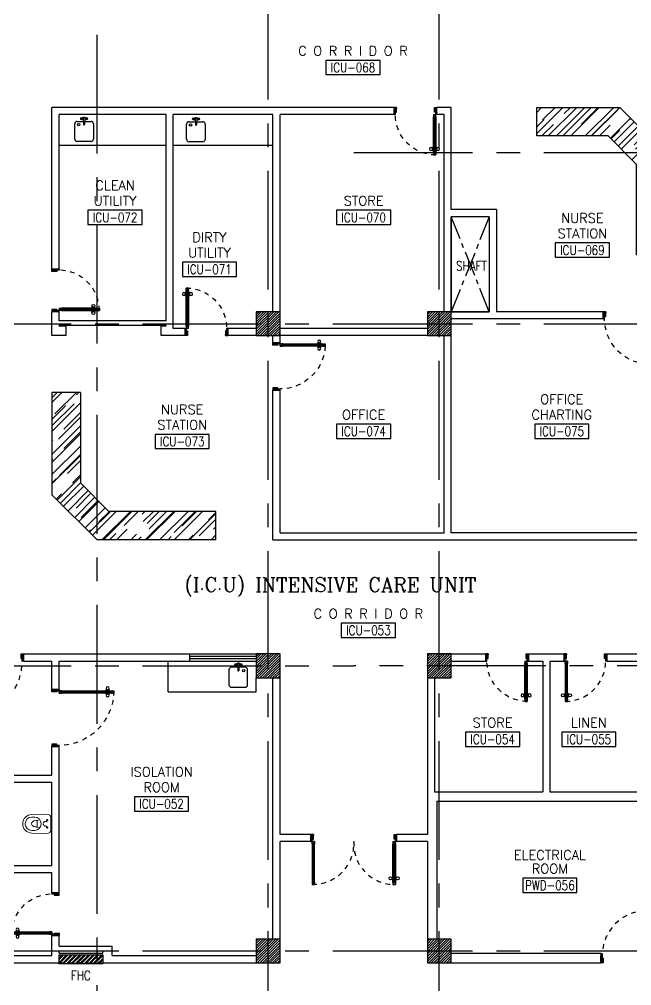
# Model space of a CAD drawing. Extents: x -0.7 to 93.2, y -1.5 to 78.
# Drawn here: x 17.41 to 30.29, y 35.89 to 56.22 of the extents above; entities that cross this region are included whole.
import ezdxf
from ezdxf.enums import TextEntityAlignment as Align

# ---------------------------------------------------------------- set-up
doc = ezdxf.new("R2010")
doc.units = 0
doc.header["$MEASUREMENT"] = 0
for name, pattern in [('CENTER2', [1.125, 0.75, -0.125, 0.125, -0.125]), ('CENTERX2', [4, 2.5, -0.5, 0.5, -0.5]), ('HIDDEN', [0.375, 0.25, -0.125]), ('HIDDEN2', [0.1875, 0.125, -0.0625])]:
    doc.linetypes.add(name, pattern=pattern)
doc.layers.get('0').update_dxf_attribs({"color": 11, "linetype": 'CONTINUOUS'})
for name, color, linetype in [('ALM', 11, 'CONTINUOUS'), ('AXES', 11, 'CENTERX2'), ('COL', 11, 'CONTINUOUS'), ('COUNTER', 11, 'CONTINUOUS'), ('DOOR', 11, 'CONTINUOUS'), ('FHC', 11, 'CONTINUOUS'), ('FIX', 11, 'CONTINUOUS'), ('HAT', 11, 'CONTINUOUS'), ('NON-MEDICAL', 11, 'CONTINUOUS'), ('RM-BOX', 11, 'CONTINUOUS'), ('RM-NAME', 11, 'CONTINUOUS'), ('RM-NO', 11, 'CONTINUOUS'), ('WALL', 11, 'CONTINUOUS'), ('WIN', 11, 'CONTINUOUS')]:
    doc.layers.add(name, color=color, linetype=linetype)
doc.styles.add('ROMANC', font='romanc', dxfattribs={"height": 0.1})
doc.styles.add('ROMANS', font='ROMANS.shx', dxfattribs={"width": 0.6})

# ---------------------------------------------------------------- blocks, each defined once
blk = doc.blocks.new('*X20')
at = {"color": 0}
for p, q in [((80579, 149522), (81047, 149990)), ((80579, 149575), (80994, 149990)), ((80579, 149628), (80941, 149990)), ((80579, 149681), (80888, 149990)), ((80579, 149734), (80835, 149990)), ((80579, 149787), (80782, 149990)), ((80579, 149840), (80729, 149990)), ((80579, 149893), (80676, 149990)), ((80579, 149946), (80623, 149990)), ((80600, 149490), (81079, 149969)), ((80653, 149490), (81079, 149916)), ((80706, 149490), (81079, 149863)), ((80759, 149490), (81079, 149810)), ((80812, 149490), (81079, 149757)), ((80865, 149490), (81079, 149704)), ((80918, 149490), (81079, 149651)), ((80971, 149490), (81079, 149598)), ((81024, 149490), (81079, 149545)), ((81077, 149490), (81079, 149492))]:
    blk.add_line(p, q, dxfattribs=at)
blk = doc.blocks.new('*X19')
at = {"color": 0}
for p, q in [((84179, 149516), (84653, 149990)), ((84179, 149569), (84600, 149990)), ((84179, 149622), (84547, 149990)), ((84179, 149675), (84494, 149990)), ((84179, 149728), (84441, 149990)), ((84179, 149781), (84388, 149990)), ((84179, 149834), (84335, 149990)), ((84179, 149887), (84282, 149990)), ((84179, 149940), (84229, 149990)), ((84206, 149490), (84679, 149963)), ((84259, 149490), (84679, 149910)), ((84312, 149490), (84679, 149857)), ((84365, 149490), (84679, 149804)), ((84418, 149490), (84679, 149751)), ((84471, 149490), (84679, 149698)), ((84524, 149490), (84679, 149645)), ((84577, 149490), (84679, 149592)), ((84630, 149490), (84679, 149539))]:
    blk.add_line(p, q, dxfattribs=at)
blk = doc.blocks.new('*X18')
at = {"color": 0}
for p, q in [((80579, 155515), (81054, 155990)), ((80579, 155568), (81001, 155990)), ((80579, 155621), (80948, 155990)), ((80579, 155674), (80895, 155990)), ((80579, 155727), (80842, 155990)), ((80579, 155780), (80789, 155990)), ((80579, 155833), (80736, 155990)), ((80579, 155886), (80683, 155990)), ((80579, 155939), (80630, 155990)), ((80607, 155490), (81079, 155962)), ((80660, 155490), (81079, 155909)), ((80713, 155490), (81079, 155856)), ((80766, 155490), (81079, 155803)), ((80819, 155490), (81079, 155750)), ((80872, 155490), (81079, 155697)), ((80925, 155490), (81079, 155644)), ((80978, 155490), (81079, 155591)), ((81031, 155490), (81079, 155538))]:
    blk.add_line(p, q, dxfattribs=at)
blk = doc.blocks.new('*X17')
at = {"color": 0}
for p, q in [((84179, 155509), (84660, 155990)), ((84179, 155562), (84607, 155990)), ((84179, 155615), (84554, 155990)), ((84179, 155668), (84501, 155990)), ((84179, 155721), (84448, 155990)), ((84179, 155774), (84395, 155990)), ((84179, 155827), (84342, 155990)), ((84179, 155880), (84289, 155990)), ((84179, 155933), (84236, 155990)), ((84179, 155986), (84183, 155990)), ((84213, 155490), (84679, 155956)), ((84266, 155490), (84679, 155903)), ((84319, 155490), (84679, 155850)), ((84372, 155490), (84679, 155796)), ((84426, 155490), (84679, 155743)), ((84479, 155490), (84679, 155690)), ((84532, 155490), (84679, 155637)), ((84585, 155490), (84679, 155584)), ((84638, 155490), (84679, 155531))]:
    blk.add_line(p, q, dxfattribs=at)
blk = doc.blocks.new('COL50')
at = {"layer": 'COL'}
blk.add_lwpolyline([(-250, 250), (-250, -250), (250, -250), (250, 250)], close=True, dxfattribs=at)
blk = doc.blocks.new('RM1')
at = {"layer": 'RM-BOX'}
blk.add_lwpolyline([(570, -200), (-570, -200), (-570, -500), (570, -500)], close=True, dxfattribs=at)
at = {"layer": 'RM-NAME', "style": 'ROMANS'}
for tag, p in [('ROOMNAME1', (0, 324)), ('ROOMNAME2', (0, 0))]:
    blk.add_attdef(tag, text='', height=200, dxfattribs=at).set_placement(p, align=Align.MIDDLE)
at = {"layer": 'RM-NO', "style": 'ROMANS', "width": 0.8}
blk.add_attdef('ROOMNO', text='', height=200, dxfattribs=at).set_placement((0, -350), align=Align.MIDDLE)
blk = doc.blocks.new('DOOR90')
at = {"layer": 'DOOR', "color": 0, "linetype": 'ByBlock'}
for p, q in [((-150, 0), (-150, -25)), ((-150, 0), (0, 0)), ((0, -50), (0, 0)), ((-1000, -25), (-1000, -75)), ((-1000, -75), (-1000, -25)), ((-950, -25), (-1000, -25)), ((-950, -75), (-1000, -75)), ((-970, -42), (-970, -58)), ((-950, -42), (-970, -42)), ((-950, -58), (-970, -58)), ((-950, -25), (-950, -42)), ((-950, -58), (-950, -75)), ((-918, -25), (-918, -18)), ((-828, -18), (-918, -18)), ((-918, -75), (-918, -82)), ((-828, -82), (-918, -82)), ((-905, -18), (-905, -9)), ((-905, -9), (-840, -9)), ((-905, -18), (-840, -18)), ((-905, -82), (-905, -91)), ((-905, -82), (-840, -82)), ((-905, -91), (-840, -91)), ((-840, -18), (-840, -9)), ((-840, -82), (-840, -91)), ((-828, -25), (-828, -18)), ((-828, -75), (-828, -82)), ((-200, -42), (-200, -25)), ((-200, -25), (-150, -25)), ((-180, -42), (-200, -42)), ((-200, -75), (-200, -58)), ((-200, -58), (-180, -58)), ((-150, -75), (-200, -75)), ((-180, -58), (-180, -42)), ((-150, -75), (-150, -25)), ((-150, -25), (-100, -25)), ((-100, -25), (-100, -50)), ((-100, -50), (0, -50)), ((-150, -900), (-150, -875)), ((-150, -875), (-100, -875)), ((0, -900), (-150, -900)), ((-150, -900), (0, -900)), ((-100, -850), (0, -850)), ((-100, -875), (-100, -850)), ((0, -850), (0, -900))]:
    blk.add_line(p, q, dxfattribs=at)
at = {"layer": 'DOOR', "color": 9, "linetype": 'ByBlock'}
for p, q in [((0, -50), (-114, 0)), ((0, -50), (-40, 0)), ((0, -50), (-100, -37)), ((0, -850), (-114, -900)), ((0, -850), (-100, -863)), ((0, -850), (-40, -900))]:
    blk.add_line(p, q, dxfattribs=at)
at = {"layer": 'DOOR', "linetype": 'ByBlock'}
for p, q in [((-200, -25), (-950, -25)), ((-200, -42), (-950, -42)), ((-200, -58), (-950, -58)), ((-950, -75), (-200, -75))]:
    blk.add_line(p, q, dxfattribs=at)
at = {"layer": 'DOOR', "color": 0, "linetype": 'ByBlock'}
for centre in [(-873, 24), (-873, -124)]:
    blk.add_circle(centre, 32.4, dxfattribs=at)
at = {"layer": 'DOOR', "color": 9, "linetype": 'ByBlock'}
for centre, radius, start, end in [((0, -50), 154, 161.1053, 166.2858), ((0, -50), 134, 158.1598, 169.28), ((0, -50), 94.4, 148.0182, 180), ((0, -50), 74.4, 137.7764, 180), ((0, -50), 114, 154.0838, 167.3774), ((0, -50), 54.4, 113.2074, 180), ((0, -50), 34.4, 90, 180), ((0, -50), 14.4, 90, 180), ((0, -850), 154, 193.7142, 198.8947), ((0, -850), 134, 190.72, 201.8402), ((0, -850), 94.4, 180, 211.9818), ((0, -850), 74.4, 180, 222.2236), ((0, -850), 54.4, 180, 246.7926), ((0, -850), 34.4, 180, 270), ((0, -850), 14.4, 180, 270)]:
    blk.add_arc(centre, radius, start, end, dxfattribs=at)
at = {"layer": 'DOOR', "linetype": 'HIDDEN', "ltscale": 0.5}
blk.add_arc((-150, -25), 850, 180, 270, dxfattribs=at)
blk = doc.blocks.new('A$C272A55A0')
at = {"layer": 'DOOR', "color": 0, "linetype": 'ByBlock'}
for p, q in [((0, 900), (0, 1050)), ((50, 1050), (0, 1050)), ((50, 950), (50, 1050)), ((1750, 950), (1750, 1050)), ((1750, 1050), (1800, 1050)), ((1800, 1050), (1800, 900)), ((0, 900), (25, 900)), ((25, 950), (50, 950)), ((25, 900), (25, 950)), ((75, 900), (25, 900)), ((25, 850), (25, 900)), ((42, 850), (25, 850)), ((58, 870), (42, 870)), ((42, 870), (42, 850)), ((58, 850), (58, 870)), ((75, 850), (58, 850)), ((75, 900), (75, 850)), ((1725, 900), (1775, 900)), ((1725, 900), (1725, 850)), ((1725, 850), (1742, 850)), ((1742, 870), (1758, 870)), ((1742, 850), (1742, 870)), ((1775, 950), (1750, 950)), ((1758, 870), (1758, 850)), ((1758, 850), (1775, 850)), ((1775, 900), (1775, 950)), ((1800, 900), (1775, 900)), ((1775, 850), (1775, 900)), ((25, 50), (42, 50)), ((25, 50), (25, 0)), ((25, 0), (75, 0)), ((75, 0), (25, 0)), ((42, 50), (42, 30)), ((42, 30), (58, 30)), ((58, 50), (75, 50)), ((58, 50), (58, 30)), ((75, 50), (75, 0)), ((1718, 160), (1709, 160)), ((1709, 95), (1709, 160)), ((1718, 95), (1709, 95)), ((1725, 173), (1718, 173)), ((1718, 173), (1718, 83)), ((1718, 95), (1718, 160)), ((1725, 83), (1718, 83)), ((1742, 50), (1725, 50)), ((1725, 50), (1725, 0)), ((1775, 0), (1725, 0)), ((1725, 0), (1775, 0)), ((1742, 50), (1742, 30)), ((1758, 30), (1742, 30)), ((1775, 50), (1758, 50)), ((1758, 50), (1758, 30)), ((1775, 173), (1782, 173)), ((1775, 83), (1782, 83)), ((1775, 50), (1775, 0)), ((1782, 173), (1782, 83)), ((1782, 160), (1791, 160)), ((1782, 95), (1782, 160)), ((1782, 95), (1791, 95)), ((1791, 95), (1791, 160))]:
    blk.add_line(p, q, dxfattribs=at)
at = {"layer": 'DOOR', "color": 9, "linetype": 'ByBlock'}
for p, q in [((50, 1050), (0, 1010)), ((50, 1050), (0, 937)), ((50, 1050), (37, 950)), ((1750, 1050), (1800, 1010)), ((1750, 1050), (1800, 937)), ((1750, 1050), (1763, 950))]:
    blk.add_line(p, q, dxfattribs=at)
at = {"layer": 'DOOR', "linetype": 'ByBlock'}
for p, q in [((25, 850), (25, 50)), ((42, 850), (42, 50)), ((58, 850), (58, 50)), ((75, 50), (75, 850)), ((1725, 50), (1725, 850)), ((1742, 850), (1742, 50)), ((1758, 850), (1758, 50)), ((1775, 850), (1775, 50))]:
    blk.add_line(p, q, dxfattribs=at)
at = {"layer": 'DOOR', "color": 0, "linetype": 'ByBlock'}
for centre in [(1676, 128), (1824, 128)]:
    blk.add_circle(centre, 32.4, dxfattribs=at)
at = {"layer": 'DOOR', "color": 9, "linetype": 'ByBlock'}
for centre, radius, start, end in [((50, 1050), 54.4, 203.2074, 270), ((50, 1050), 34.4, 180, 270), ((50, 1050), 14.4, 180, 270), ((1750, 1050), 14.4, 270, 0), ((1750, 1050), 34.4, 270, 0), ((1750, 1050), 54.4, 270, 336.7926), ((50, 1050), 74.4, 227.7764, 270), ((50, 1050), 94.4, 238.0182, 270), ((50, 1050), 114, 244.0838, 257.3774), ((50, 1050), 134, 248.1598, 259.28), ((50, 1050), 154, 251.1053, 256.2858), ((1750, 1050), 74.4, 270, 312.2236), ((1750, 1050), 94.4, 270, 301.9818), ((1750, 1050), 114, 282.6226, 295.9162), ((1750, 1050), 134, 280.72, 291.8402), ((1750, 1050), 154, 283.7142, 288.8947)]:
    blk.add_arc(centre, radius, start, end, dxfattribs=at)
at = {"layer": 'DOOR', "linetype": 'HIDDEN', "ltscale": 0.5}
for centre, start, end in [((50, 851), 268.3174, 3.2965), ((1750, 851), 176.7035, 271.6826)]:
    blk.add_arc(centre, 851, start, end, dxfattribs=at)
at = {"layer": 'WALL', "linetype": 'ByBlock'}
blk.add_line((1800, 900), (1800, 1050), dxfattribs=at)
blk = doc.blocks.new('*X78')
at = {"color": 0}
for p, q in [((80579, 155515), (81054, 155990)), ((80579, 155568), (81001, 155990)), ((80579, 155621), (80948, 155990)), ((80579, 155674), (80895, 155990)), ((80579, 155727), (80842, 155990)), ((80579, 155780), (80789, 155990)), ((80579, 155833), (80736, 155990)), ((80579, 155886), (80683, 155990)), ((80579, 155939), (80630, 155990)), ((80607, 155490), (81079, 155962)), ((80660, 155490), (81079, 155909)), ((80713, 155490), (81079, 155856)), ((80766, 155490), (81079, 155803)), ((80819, 155490), (81079, 155750)), ((80872, 155490), (81079, 155697)), ((80925, 155490), (81079, 155644)), ((80978, 155490), (81079, 155591)), ((81031, 155490), (81079, 155538))]:
    blk.add_line(p, q, dxfattribs=at)
blk = doc.blocks.new('A$C3A782592')
at = {"layer": 'COUNTER', "linetype": 'ByBlock'}
for p, q in [((0, 3100), (0, 951)), ((600, 3100), (0, 3100)), ((600, 3100), (600, 1200)), ((1200, 600), (600, 1200)), ((951, 0), (0, 951)), ((3450, 600), (1200, 600)), ((3450, 0), (3450, 600)), ((3450, 0), (951, 0))]:
    blk.add_line(p, q, dxfattribs=at)
blk = doc.blocks.new('DOOR100')
at = {"layer": 'DOOR', "color": 0, "linetype": 'ByBlock'}
for p, q in [((-25, 1300), (-75, 1300)), ((-75, 1300), (-25, 1300)), ((-75, 1250), (-75, 1300)), ((-58, 1250), (-75, 1250)), ((-42, 1270), (-58, 1270)), ((-58, 1250), (-58, 1270)), ((-42, 1250), (-42, 1270)), ((-25, 1250), (-42, 1250)), ((-25, 1250), (-25, 1300)), ((-82, 1205), (-91, 1205)), ((-91, 1205), (-91, 1140)), ((-82, 1140), (-91, 1140)), ((-75, 1218), (-82, 1218)), ((-82, 1128), (-82, 1218)), ((-82, 1205), (-82, 1140)), ((-75, 1128), (-82, 1128)), ((-25, 1218), (-18, 1218)), ((-25, 1128), (-18, 1128)), ((-18, 1128), (-18, 1218)), ((-18, 1205), (-9, 1205)), ((-18, 1205), (-18, 1140)), ((-18, 1140), (-9, 1140)), ((-9, 1205), (-9, 1140)), ((-1200, 0), (-1200, 150)), ((-1200, 150), (-1175, 150)), ((-1200, 150), (-1200, 0)), ((-1150, 0), (-1200, 0)), ((-1175, 150), (-1175, 100)), ((-1175, 100), (-1150, 100)), ((-1150, 100), (-1150, 0)), ((-75, 200), (-58, 200)), ((-75, 150), (-75, 200)), ((-75, 150), (-25, 150)), ((-58, 200), (-58, 180)), ((-58, 180), (-42, 180)), ((-50, 100), (-50, 0)), ((-25, 100), (-50, 100)), ((-50, 0), (0, 0)), ((-42, 200), (-25, 200)), ((-42, 180), (-42, 200)), ((-25, 200), (-25, 150)), ((0, 150), (-25, 150)), ((-25, 150), (-25, 100)), ((0, 150), (0, 0))]:
    blk.add_line(p, q, dxfattribs=at)
at = {"layer": 'DOOR', "linetype": 'ByBlock'}
for p, q in [((-75, 1250), (-75, 200)), ((-58, 200), (-58, 1250)), ((-42, 200), (-42, 1250)), ((-25, 200), (-25, 1250)), ((0, 0), (0, 150))]:
    blk.add_line(p, q, dxfattribs=at)
at = {"layer": 'DOOR', "color": 9, "linetype": 'ByBlock'}
for p, q in [((-1150, 0), (-1200, 114)), ((-1150, 0), (-1200, 40)), ((-1150, 0), (-1163, 100)), ((-50, 0), (0, 114)), ((-50, 0), (-37, 100)), ((-50, 0), (0, 40))]:
    blk.add_line(p, q, dxfattribs=at)
at = {"layer": 'DOOR', "color": 0, "linetype": 'ByBlock'}
for centre in [(-124, 1173), (24, 1173)]:
    blk.add_circle(centre, 32.4, dxfattribs=at)
at = {"layer": 'DOOR', "linetype": 'HIDDEN', "ltscale": 0.5}
blk.add_arc((-25, 150), 1150, 90, 180.0001, dxfattribs=at)
at = {"layer": 'DOOR', "color": 9, "linetype": 'ByBlock'}
for centre, radius, start, end in [((-1150, 0), 154, 103.7142, 108.8947), ((-1150, 0), 134, 100.72, 111.8402), ((-1150, 0), 94.4, 90, 121.9818), ((-1150, 0), 74.4, 90, 132.2236), ((-1150, 0), 54.4, 90, 156.7926), ((-1150, 0), 34.4, 90, 180), ((-1150, 0), 14.4, 90, 180), ((-50, 0), 94.4, 58.0182, 90), ((-50, 0), 74.4, 47.7764, 90), ((-50, 0), 54.4, 23.2074, 90), ((-50, 0), 34.4, 0, 90), ((-50, 0), 14.4, 0, 90), ((-50, 0), 134, 68.1598, 79.28), ((-50, 0), 114, 64.0838, 77.3774), ((-50, 0), 154, 71.1053, 76.2858)]:
    blk.add_arc(centre, radius, start, end, dxfattribs=at)
blk = doc.blocks.new('DOOR-10')
at = {"layer": 'DOOR', "color": 0, "linetype": 'ByBlock'}
for p, q in [((-76, 1018), (-83, 1018)), ((-83, 928), (-83, 1018)), ((-26, 1100), (-76, 1100)), ((-76, 1100), (-26, 1100)), ((-76, 1050), (-76, 1100)), ((-59, 1050), (-76, 1050)), ((-43, 1070), (-59, 1070)), ((-59, 1050), (-59, 1070)), ((-43, 1050), (-43, 1070)), ((-26, 1050), (-43, 1050)), ((-26, 1050), (-26, 1100)), ((-26, 1018), (-18, 1018)), ((-18, 928), (-18, 1018)), ((-83, 1005), (-92, 1005)), ((-92, 1005), (-92, 940)), ((-83, 940), (-92, 940)), ((-83, 1005), (-83, 940)), ((-76, 928), (-83, 928)), ((-26, 928), (-18, 928)), ((-18, 1005), (-9, 1005)), ((-18, 1005), (-18, 940)), ((-18, 940), (-9, 940)), ((-9, 1005), (-9, 940)), ((-1001, 0), (-1001, 150)), ((-1001, 150), (-976, 150)), ((-1001, 150), (-1001, 0)), ((-951, 0), (-1001, 0)), ((-976, 150), (-976, 100)), ((-976, 100), (-951, 100)), ((-951, 100), (-951, 0)), ((-76, 200), (-59, 200)), ((-76, 150), (-76, 200)), ((-76, 150), (-26, 150)), ((-59, 200), (-59, 180)), ((-59, 180), (-43, 180)), ((-51, 100), (-51, 0)), ((-26, 100), (-51, 100)), ((-51, 0), (-1, 0)), ((-43, 200), (-26, 200)), ((-43, 180), (-43, 200)), ((-26, 200), (-26, 150)), ((-1, 150), (-26, 150)), ((-26, 150), (-26, 100))]:
    blk.add_line(p, q, dxfattribs=at)
at = {"layer": 'DOOR', "linetype": 'ByBlock'}
for p, q in [((-76, 1050), (-76, 200)), ((-59, 200), (-59, 1050)), ((-43, 200), (-43, 1050)), ((-26, 200), (-26, 1050))]:
    blk.add_line(p, q, dxfattribs=at)
at = {"layer": 'DOOR', "color": 9, "linetype": 'ByBlock'}
for p, q in [((-951, 0), (-1001, 114)), ((-951, 0), (-1001, 40)), ((-951, 0), (-964, 100)), ((-51, 0), (-1, 114)), ((-51, 0), (-37, 100)), ((-51, 0), (-1, 40)), ((-1, 0), (-1, 150))]:
    blk.add_line(p, q, dxfattribs=at)
at = {"layer": 'DOOR', "color": 0, "linetype": 'ByBlock'}
for centre in [(-124, 973), (23, 973)]:
    blk.add_circle(centre, 32.4, dxfattribs=at)
at = {"layer": 'DOOR', "linetype": 'HIDDEN', "ltscale": 0.5}
blk.add_arc((-23, 149), 952, 93.1482, 179.9482, dxfattribs=at)
at = {"layer": 'DOOR', "color": 9, "linetype": 'ByBlock'}
for centre, radius, start, end in [((-951, 0), 154, 103.7142, 108.8947), ((-951, 0), 134, 100.72, 111.8402), ((-951, 0), 94.4, 90, 121.9818), ((-951, 0), 74.4, 90, 132.2236), ((-951, 0), 54.4, 90, 156.7926), ((-951, 0), 34.4, 90, 180), ((-951, 0), 14.4, 90, 180), ((-51, 0), 94.4, 58.0182, 90), ((-51, 0), 74.4, 47.7764, 90), ((-51, 0), 54.4, 23.2074, 90), ((-51, 0), 34.4, 0, 90), ((-51, 0), 14.4, 0, 90), ((-51, 0), 134, 68.1598, 79.28), ((-51, 0), 114, 64.0838, 77.3774), ((-51, 0), 154, 71.1053, 76.2858)]:
    blk.add_arc(centre, radius, start, end, dxfattribs=at)
blk = doc.blocks.new('WC1')
at = {"layer": 'FIX', "lineweight": 20}
for p, q in [((-210, 204), (-538, 194)), ((-727, 5), (-727, -5)), ((-674, 5), (-674, -5)), ((-534, 24), (-540, 0)), ((-540, 0), (-534, -24)), ((-475, 141), (-538, 141)), ((-395, 76), (-490, 60)), ((-339, 5), (-339, -5)), ((-538, -141), (-475, -141)), ((-538, -194), (-210, -204)), ((-490, -60), (-395, -76))]:
    blk.add_line(p, q, dxfattribs=at)
at = {"layer": 'FIX', "linetype": 'Continuous', "lineweight": 20}
blk.add_line((-420, -47), (-420, 45), dxfattribs=at)
at = {"layer": 'FIX', "lineweight": 20}
blk.add_lwpolyline([(-213, -204), (-210, -204, 0.414214), (-137, -131), (-137, 0), (-137, 131, 0.414214), (-210, 204)], format="xyb", dxfattribs=at)
at = {"layer": 'FIX', "linetype": 'HIDDEN2', "lineweight": 20, "ltscale": 0.3}
blk.add_circle((-245, 0), 49.8, dxfattribs=at)
at = {"layer": 'FIX', "linetype": 'HIDDEN', "lineweight": 20, "ltscale": 0.05}
for centre in [(-213, 78), (-213, -77)]:
    blk.add_circle(centre, 11.6, dxfattribs=at)
at = {"layer": 'FIX', "lineweight": 20}
for centre, radius, start, end in [((-538, 5), 189, 90, 180), ((-538, 5), 136, 90, 180), ((-473, -7), 68.2, 128.9242, 152.8468), ((-464, -18), 82, 108.496, 128.9242), ((-475, 5), 136, 360, 90), ((-538, -5), 189, 180, 270), ((-538, -5), 136, 180, 270), ((-473, 7), 68.2, 207.1532, 231.0758), ((-464, 18), 82, 231.0758, 251.504), ((-475, -5), 136, 270, 0)]:
    blk.add_arc(centre, radius, start, end, dxfattribs=at)
at = {"layer": 'FIX', "linetype": 'Continuous', "lineweight": 20}
for centre, start, end in [((-443, 46), 357.6662, 91.6121), ((-442, -46), 268.3879, 2.3338)]:
    blk.add_arc(centre, 22.3, start, end, dxfattribs=at)

msp = doc.modelspace()

# ---------------------------------------------------------------- hatches: boundary and pattern name
at = {"layer": 'COUNTER', "linetype": 'ByBlock'}
h = msp.add_hatch(dxfattribs=at)
h.set_pattern_fill('AR-RROOF', color=11, scale=0.32, angle=45, style=0)
h.set_pattern_definition([(45, (-276012.13315, -57293.36293), (0.27152900398, 0.72407734394), [4.8, -0.64, 1.6, -0.32]), (45, (-276011.94534, -57292.94885), (-0.52721881605, 0.0746704761), [0.96, -0.1056, 1.92, -0.24]), (45, (-276012.21234, -57293.05746), (1.02502199, 1.32822937778), [2.56, -0.448, 1.28, -0.32])])
h.paths.add_polyline_path([(30.0424, 54.37), (28.2924, 54.37), (28.2924, 53.77), (29.7924, 53.77), (30.3924, 53.17), (30.3924, 51.27), (30.9924, 51.27), (30.9924, 53.42)])
h = msp.add_hatch(dxfattribs=at)
h.set_pattern_fill('AR-RROOF', color=11, scale=0.32, angle=45, style=0)
h.set_pattern_definition([(45, (-58.18687, -113.09973), (0.271529, 0.72407734), [4.8, -0.64, 1.6, -0.32]), (45, (-57.99906, -112.68565), (-0.5272188, 0.0746705), [0.96, -0.1056, 1.92, -0.24]), (45, (-58.26607, -112.79426), (1.025022, 1.32822938), [2.56, -0.448, 1.28, -0.32])])
h.paths.add_polyline_path([(18.6924, 48.37), (18.0924, 48.37), (18.0924, 46.2215), (18.1688, 46.145), (19.0174, 46.145), (18.6924, 46.47)])
h.paths.add_polyline_path([(19.0424, 45.2715), (19.0424, 46.12), (19.0174, 46.145), (18.1688, 46.145)])
h.paths.add_polyline_path([(21.5424, 45.27), (21.5424, 45.87), (19.2924, 45.87), (19.0424, 46.12), (19.0424, 45.2715), (19.0438, 45.27)])
at = {"layer": 'FHC', "linetype": 'ByBlock', "ltscale": 0.3}
h = msp.add_hatch(dxfattribs=at)
h.set_pattern_fill('ANSI32', color=11, scale=0.175, style=0)
h.set_pattern_definition([(45, (-213.95383, 5.293995), (-0.046403883, 0.046403883), []), (45, (-213.922894, 5.293995), (-0.046403883, 0.046403883), [])])
h.paths.add_polyline_path([(19.1624, 36.345), (19.1624, 36.535), (18.2424, 36.535), (18.2424, 36.345)])
h.paths.add_polyline_path([(18.0297, 35.9239), (18.0297, 36.3447), (18.2922, 36.3447), (18.2922, 35.9239)], flags=9)

# ---------------------------------------------------------------- linework, layer by layer
at = {"layer": 'ALM', "linetype": 'ByBlock'}
msp.add_line((22.3924, 36.37), (22.6424, 36.37), dxfattribs=at)
msp.add_line((22.3924, 36.37), (22.6424, 36.37), dxfattribs=at)
at = {"layer": 'AXES'}
for p, q in [((22.6424, -1.4643), (22.6424, 77.3484)), ((22.6424, -1.4643), (22.6424, 77.3484)), ((26.2424, -1.4643), (26.2424, 77.3484)), ((26.2424, -1.4643), (26.2424, 77.3484)), ((19.0424, 5.4), (19.0424, 64.22)), ((24.4424, 53.42), (40.659, 53.42)), ((0, 49.82), (24.4424, 49.82)), ((24.4424, 49.82), (40.6624, 49.82)), ((0, 42.62), (24.4424, 42.62)), ((92.4824, 42.62), (24.4424, 42.62)), ((0, 36.62), (24.4424, 36.62)), ((24.4424, 36.62), (40.6424, 36.62))]:
    msp.add_line(p, q, dxfattribs=at)
at = {"layer": 'COUNTER', "linetype": 'ByBlock'}
msp.add_lwpolyline([(30.3924, 51.27), (30.3924, 53.17), (29.7924, 53.77), (28.2924, 53.77), (28.2924, 54.37), (30.0424, 54.37), (30.9924, 53.42), (30.9924, 51.27)], close=True, dxfattribs=at)
at = {"layer": 'FHC', "linetype": 'ByBlock', "ltscale": 0.3}
msp.add_lwpolyline([(18.2424, 36.535), (19.1624, 36.535), (19.1624, 36.345), (18.2424, 36.345)], close=True, dxfattribs=at)
at = {"layer": 'NON-MEDICAL'}
for p, q in [((18.7522, 54.1655), (18.7843, 54.1655)), ((18.7522, 54.1655), (18.7583, 54.0102)), ((18.7843, 54.1655), (18.7782, 54.0102)), ((21.1065, 54.1591), (21.1126, 54.0038)), ((21.1065, 54.1591), (21.1386, 54.1591)), ((21.1386, 54.1591), (21.1325, 54.0038)), ((18.5719, 53.7063), (18.5719, 54.0274)), ((18.6218, 54.0773), (18.7583, 54.0773)), ((18.7782, 54.0773), (18.9147, 54.0773)), ((18.9646, 54.0274), (18.9646, 53.7063)), ((20.9262, 53.6999), (20.9262, 54.021)), ((20.9761, 54.0709), (21.1126, 54.0709)), ((21.1325, 54.0709), (21.269, 54.0709)), ((21.3189, 54.021), (21.3189, 53.6999)), ((20.4924, 53.57), (18.2424, 53.57)), ((18.9147, 53.6565), (18.6218, 53.6565)), ((22.7424, 53.57), (20.6424, 53.57)), ((21.269, 53.65), (20.9761, 53.65)), ((20.5359, 42.07), (20.5359, 42.72)), ((21.817, 42.5377), (21.817, 42.2166)), ((22.0033, 42.5876), (21.8669, 42.5876)), ((22.0293, 42.6758), (21.9973, 42.6758)), ((21.9973, 42.6758), (22.0033, 42.5205)), ((22.0293, 42.6758), (22.0233, 42.5205)), ((22.1598, 42.5876), (22.0233, 42.5876)), ((22.2097, 42.2166), (22.2097, 42.5377)), ((22.3899, 42.07), (22.3899, 42.37)), ((21.8669, 42.1668), (22.1598, 42.1668)), ((20.5359, 42.07), (22.3899, 42.07))]:
    msp.add_line(p, q, dxfattribs=at)
for centre, radius in [((18.7185, 54.1344), 0.0217), ((18.7185, 54.1344), 0.014), ((18.818, 54.1344), 0.0217), ((18.818, 54.1344), 0.014), ((21.0728, 54.128), 0.0217), ((21.0728, 54.128), 0.014), ((21.1723, 54.128), 0.0217), ((21.1723, 54.128), 0.014), ((18.6538, 54.0079), 0.0255), ((21.0081, 54.0014), 0.0255), ((21.9636, 42.6447), 0.0217), ((21.9636, 42.6447), 0.014), ((22.0631, 42.6447), 0.0217), ((22.0631, 42.6447), 0.014), ((22.1278, 42.5182), 0.0255)]:
    msp.add_circle(centre, radius, dxfattribs=at)
for centre, radius, start, end in [((18.6218, 54.0274), 0.0499, 90, 180), ((18.7682, 54.0102), 0.00997, 180, 0), ((18.9147, 54.0274), 0.0499, 0, 90), ((20.9761, 54.021), 0.0499, 90, 180), ((21.1225, 54.0038), 0.00997, 180, 0), ((21.269, 54.021), 0.0499, 0, 90), ((18.6218, 53.7063), 0.0499, 180, 270), ((18.9147, 53.7063), 0.0499, 270, 0), ((20.9761, 53.6999), 0.0499, 180, 270), ((21.269, 53.6999), 0.0499, 270, 0), ((21.8669, 42.5377), 0.0499, 90, 180), ((22.0133, 42.5205), 0.00997, 180, 0), ((22.1598, 42.5377), 0.0499, 0, 90), ((21.8669, 42.2166), 0.0499, 180, 270), ((22.1598, 42.2166), 0.0499, 270, 0)]:
    msp.add_arc(centre, radius, start, end, dxfattribs=at)
at = {"layer": 'WALL'}
for p, q in [((18.0924, 50.97), (18.0924, 54.37)), ((26.4924, 52.22), (26.4924, 54.37)), ((18.2424, 50.97), (18.2424, 54.22)), ((20.4924, 49.88), (20.4924, 54.22)), ((20.6424, 49.72), (20.6424, 54.22)), ((22.7424, 50.07), (22.7424, 54.22)), ((22.7424, 50.07), (22.7424, 54.22)), ((22.8924, 49.42), (22.8924, 54.22)), ((22.8924, 49.42), (22.8924, 54.22)), ((26.3424, 50.07), (26.3424, 54.22)), ((26.3424, 50.07), (26.3424, 52.8856)), ((27.4424, 52.22), (26.4924, 52.22)), ((26.4924, 45.42), (26.4924, 52.07)), ((27.2924, 52.07), (26.4924, 52.07)), ((26.4924, 52.07), (26.4924, 50.07)), ((27.2924, 52.07), (27.2924, 50.07)), ((27.4424, 52.22), (27.4424, 50.07)), ((18.0924, 49.57), (18.0924, 50.07)), ((18.2424, 49.88), (18.2424, 50.07)), ((26.4924, 50.07), (27.2924, 50.07)), ((18.3924, 49.57), (18.3924, 49.77)), ((20.3924, 49.57), (20.3924, 49.77)), ((20.8924, 49.57), (20.8924, 49.72)), ((21.7924, 49.57), (21.7924, 49.72)), ((22.7424, 49.42), (22.7424, 49.57)), ((22.7424, 49.42), (22.7424, 49.57)), ((26.3424, 45.42), (26.3424, 49.57)), ((22.7424, 45.27), (22.7424, 48.42)), ((22.8924, 45.42), (22.8924, 48.42)), ((22.8924, 45.42), (26.3424, 45.42)), ((30.8424, 45.42), (26.4924, 45.42)), ((22.7424, 45.27), (30.9924, 45.27)), ((18.0924, 42.12), (18.0924, 42.72)), ((18.2424, 42.12), (18.2424, 42.72)), ((18.0924, 40.32), (18.0924, 40.92)), ((18.2424, 37.845), (18.2424, 40.92)), ((18.0924, 38.42), (18.0924, 40.17)), ((18.0924, 37.845), (18.0924, 38.27)), ((18.0924, 36.52), (18.0924, 36.945)), ((18.2424, 36.72), (18.2424, 36.945)), ((18.2424, 36.57), (18.2424, 36.62)), ((19.1624, 36.57), (19.1624, 36.62)), ((19.3624, 36.52), (19.3624, 36.72)), ((29.6424, 36.57), (29.6424, 36.37))]:
    msp.add_line(p, q, dxfattribs=at)
at = {"layer": 'WALL', "linetype": 'ByBlock'}
for p, q in [((25.2924, 54.37), (18.0924, 54.37)), ((25.2924, 54.22), (25.2924, 54.37)), ((25.2924, 54.22), (25.2924, 54.37)), ((26.4924, 54.37), (26.1924, 54.37)), ((26.1924, 54.22), (26.1924, 54.37)), ((26.4924, 54.37), (26.1924, 54.37)), ((26.1924, 54.22), (26.1924, 54.37)), ((20.4924, 54.22), (18.2424, 54.22)), ((22.7424, 54.22), (20.6424, 54.22)), ((25.2924, 54.22), (22.8924, 54.22)), ((25.2924, 54.22), (24.4424, 54.22)), ((26.3424, 54.22), (26.1924, 54.22)), ((26.3424, 54.22), (26.1924, 54.22)), ((18.2424, 50.97), (18.0924, 50.97)), ((18.2424, 50.07), (18.0924, 50.07)), ((27.2924, 50.07), (26.4924, 50.07)), ((29.6924, 50.07), (27.4424, 50.07)), ((29.6924, 49.92), (29.6924, 50.07)), ((20.4924, 49.88), (18.2424, 49.88)), ((29.6924, 49.92), (26.4924, 49.92)), ((20.4924, 49.78), (18.2424, 49.78)), ((18.2424, 49.77), (18.2424, 49.78)), ((18.3924, 49.77), (18.2424, 49.77)), ((20.4924, 49.77), (20.3924, 49.77)), ((20.4924, 49.77), (20.4924, 49.78)), ((20.8924, 49.72), (20.6424, 49.72)), ((22.3924, 49.72), (21.7924, 49.72)), ((22.3924, 49.72), (21.8424, 49.72)), ((25.9924, 49.72), (22.8924, 49.72)), ((18.3924, 49.57), (18.0924, 49.57)), ((20.8924, 49.57), (20.3924, 49.57)), ((22.3924, 49.57), (21.7924, 49.57)), ((22.3924, 49.57), (21.8424, 49.57)), ((22.8924, 49.42), (22.7424, 49.42)), ((22.8924, 49.42), (22.7424, 49.42)), ((25.9924, 49.57), (22.8924, 49.57)), ((22.8924, 48.42), (22.7424, 48.42)), ((22.8924, 48.42), (22.7424, 48.42)), ((17.4924, 42.72), (17.4924, 42.87)), ((17.4924, 42.87), (20.9924, 42.87)), ((17.4924, 42.72), (18.0924, 42.72)), ((18.2424, 42.72), (20.9924, 42.72)), ((20.9924, 42.72), (20.9924, 42.87)), ((26.2424, 42.87), (27.2174, 42.87)), ((26.4924, 42.72), (27.2174, 42.72)), ((27.2174, 42.87), (27.2174, 42.72)), ((28.1174, 42.87), (28.1174, 42.72)), ((28.1174, 42.87), (28.8674, 42.87)), ((28.1174, 42.72), (28.4174, 42.72)), ((28.4174, 42.72), (28.4174, 39.97)), ((28.5674, 42.72), (28.5674, 39.97)), ((28.5674, 42.72), (28.8674, 42.72)), ((28.8674, 42.87), (28.8674, 42.72)), ((29.7674, 42.87), (29.7674, 42.72)), ((29.7674, 42.87), (30.9924, 42.87)), ((29.7674, 42.72), (30.8424, 42.72)), ((22.7424, 36.87), (22.7424, 42.37)), ((22.8924, 39.07), (22.8924, 42.37)), ((25.9924, 42.3889), (25.9924, 39.07)), ((26.1424, 42.37), (26.1424, 39.97)), ((18.0924, 42.12), (18.2424, 42.12)), ((18.0924, 40.92), (18.2424, 40.92)), ((15.6924, 40.32), (18.0924, 40.32)), ((15.6924, 40.17), (18.0924, 40.17)), ((26.1424, 39.97), (28.4174, 39.97)), ((28.5674, 39.97), (30.8424, 39.97)), ((26.1924, 39.77), (30.7924, 39.77)), ((26.1924, 39.77), (26.1924, 36.87)), ((23.5424, 39.07), (22.8924, 39.07)), ((23.5424, 39.07), (23.5424, 38.92)), ((23.5424, 39.07), (23.5424, 38.92)), ((25.9924, 39.07), (25.3424, 39.07)), ((25.3424, 39.07), (25.3424, 38.92)), ((25.3424, 39.07), (25.3424, 38.92)), ((22.8924, 36.87), (22.8924, 38.92)), ((23.5424, 38.92), (22.8924, 38.92)), ((25.9924, 38.92), (25.3424, 38.92)), ((25.9924, 38.92), (25.9924, 36.87)), ((15.6924, 38.42), (18.0924, 38.42)), ((15.6924, 38.27), (18.0924, 38.27)), ((18.0924, 37.845), (18.2424, 37.845)), ((18.0924, 36.945), (18.2424, 36.945)), ((18.2424, 36.72), (19.3624, 36.72)), ((18.2424, 36.62), (19.1624, 36.62)), ((15.6924, 36.52), (18.0924, 36.52)), ((18.2424, 36.57), (19.1624, 36.57)), ((18.2424, 36.37), (18.2424, 36.535)), ((19.1624, 36.535), (19.1624, 36.37)), ((19.3624, 36.52), (22.3924, 36.52)), ((26.4924, 36.57), (29.6424, 36.57)), ((15.6924, 36.37), (18.2424, 36.37)), ((19.1624, 36.37), (22.3924, 36.37)), ((26.4924, 36.37), (29.6424, 36.37))]:
    msp.add_line(p, q, dxfattribs=at)
at = {"layer": 'WALL', "color": 97, "linetype": 'CENTER2', "ltscale": 0.7}
for p, q in [((27.2924, 50.07), (26.4924, 52.07)), ((27.2924, 52.07), (26.4924, 50.07))]:
    msp.add_line(p, q, dxfattribs=at)
at = {"layer": 'WALL', "color": 6, "linetype": 'ByBlock'}
msp.add_line((18.2424, 36.535), (19.1624, 36.535), dxfattribs=at)
at = {"layer": 'WALL', "color": 250, "linetype": 'HIDDEN', "ltscale": 0.25}
msp.add_line((18.2424, 36.37), (19.1624, 36.37), dxfattribs=at)
at = {"layer": 'WALL', "linetype": 'ByBlock', "ltscale": 0.3}
for points in [[(22.3924, 49.57), (22.8924, 49.57), (22.8924, 50.07), (22.3924, 50.07)], [(25.9924, 49.57), (26.4924, 49.57), (26.4924, 50.07), (25.9924, 50.07)], [(22.8924, 42.87), (22.3924, 42.87), (22.3924, 42.37), (22.8924, 42.37)], [(26.4924, 42.87), (25.9924, 42.87), (25.9924, 42.37), (26.4924, 42.37)], [(22.3924, 36.37), (22.8924, 36.37), (22.8924, 36.87), (22.3924, 36.87)], [(25.9924, 36.37), (26.4924, 36.37), (26.4924, 36.87), (25.9924, 36.87)]]:
    msp.add_lwpolyline(points, close=True, dxfattribs=at)
at = {"layer": 'WIN', "linetype": 'ByBlock'}
for p, q in [((20.9924, 42.87), (22.3924, 42.87)), ((20.9924, 42.82), (22.3924, 42.82)), ((20.9924, 42.77), (22.3924, 42.77)), ((20.9924, 42.72), (22.3924, 42.72))]:
    msp.add_line(p, q, dxfattribs=at)

# ---------------------------------------------------------------- block references
at = {"layer": 'COL', "xscale": 0.001, "yscale": 0.001, "zscale": 0.001}
for p in [(22.6424, 49.82), (22.6424, 49.82), (26.2424, 49.82), (22.6424, 42.62), (26.2424, 42.62), (22.6424, 36.62), (26.2424, 36.62)]:
    msp.add_blockref('COL50', p, dxfattribs=at)
at = {"layer": 'COUNTER', "linetype": 'ByBlock', "xscale": 0.001, "yscale": 0.001, "zscale": 0.001}
msp.add_blockref('A$C3A782592', (18.0924, 45.27), dxfattribs=at)
at = {"layer": 'DOOR', "color": 0, "linetype": 'ByBlock', "yscale": 0.001, "zscale": 0.001}
for name, p, xscale, rotation in [('DOOR90', (26.1924, 54.37), -0.001, 270), ('DOOR90', (18.0924, 50.07), 0.001, 180), ('DOOR90', (20.8924, 49.57), -0.001, 90), ('DOOR100', (16.2924, 42.87), 0.001, 180), ('DOOR90', (28.1174, 42.87), -0.001, 270), ('DOOR90', (28.8674, 42.87), 0.001, 90), ('DOOR100', (18.0924, 42.12), -0.001, 270), ('DOOR90', (18.2424, 36.945), -0.001, 180)]:
    msp.add_blockref(name, p, dxfattribs=dict(at, xscale=xscale, rotation=rotation))
at = {"layer": 'DOOR', "color": 0, "linetype": 'ByBlock', "ltscale": 0.3, "xscale": -0.001, "yscale": 0.001, "zscale": 0.001}
for p, rotation in [((30.6931, 50.07), 180), ((22.7424, 49.4207), 270)]:
    msp.add_blockref('DOOR-10', p, dxfattribs=dict(at, rotation=rotation))
at = {"layer": 'DOOR', "color": 0, "linetype": 'ByBlock', "xscale": 0.001, "yscale": 0.001, "zscale": 0.001}
for name, p in [('A$C272A55A0', (23.5424, 38.0196)), ('DOOR-10', (30.6431, 36.37))]:
    msp.add_blockref(name, p, dxfattribs=at)
at = {"layer": 'FIX', "xscale": -0.001, "yscale": 0.001, "zscale": 0.001, "rotation": 180}
msp.add_blockref('WC1', (18.2046, 39.295), dxfattribs=at)
at = {"layer": 'HAT', "xscale": 0.001, "yscale": 0.001, "zscale": 0.001}
for name, p in [('*X18', (-58.1869, -105.9197)), ('*X78', (-58.1869, -105.9197)), ('*X17', (-58.1869, -105.9197)), ('*X18', (-58.1869, -113.1197)), ('*X17', (-58.1869, -113.1197)), ('*X20', (-58.1869, -113.1197)), ('*X19', (-58.1869, -113.1197))]:
    msp.add_blockref(name, p, dxfattribs=at)
at = {"layer": 'RM-NAME', "xscale": 0.001, "yscale": 0.001, "zscale": 0.001}
for p, values in [((24.4254, 55.561), {'ROOMNO': 'ICU-068', 'ROOMNAME2': 'C O R R I D O R'}), ((19.4208, 52.406), {'ROOMNO': 'ICU-072', 'ROOMNAME2': 'UTILITY', 'ROOMNAME1': 'CLEAN'}), ((24.6494, 52.406), {'ROOMNO': 'ICU-070', 'ROOMNAME2': 'STORE'}), ((29.2525, 51.7185), {'ROOMNO': 'ICU-069', 'ROOMNAME2': 'STATION', 'ROOMNAME1': 'NURSE'}), ((21.4065, 51.3137), {'ROOMNO': 'ICU-071', 'ROOMNAME2': 'UTILITY', 'ROOMNAME1': 'DIRTY'}), ((28.8183, 47.9054), {'ROOMNO': 'ICU-075', 'ROOMNAME2': 'CHARTING', 'ROOMNAME1': 'OFFICE'}), ((20.8331, 47.6908), {'ROOMNO': 'ICU-073', 'ROOMNAME2': 'STATION', 'ROOMNAME1': 'NURSE'}), ((24.6494, 47.9054), {'ROOMNO': 'ICU-074', 'ROOMNAME2': 'OFFICE'}), ((24.7502, 43.7166), {'ROOMNO': 'ICU-053', 'ROOMNAME2': 'C O R R I D O R'}), ((27.363, 41.4232), {'ROOMNO': 'ICU-054', 'ROOMNAME2': 'STORE'}), ((29.3881, 41.4232), {'ROOMNO': 'ICU-055', 'ROOMNAME2': 'LINEN'}), ((20.3984, 40.0635), {'ROOMNO': 'ICU-052', 'ROOMNAME2': 'ROOM', 'ROOMNAME1': 'ISOLATION'})]:
    msp.add_blockref('RM1', p, dxfattribs=at).add_auto_attribs(values)
at = {"layer": 'RM-NAME'}
ref = msp.add_blockref('RM1', (28.5685, 38.3502), dxfattribs=dict(at, xscale=0.001, yscale=0.001, zscale=0.001))
ref.add_attrib('ROOMNO', 'PWD-056', dxfattribs={"layer": 'RM-NO', "height": 0.2, "style": 'ROMANS', "width": 0.8}).set_placement((28.5685, 38.0002), align=Align.MIDDLE)
ref.add_attrib('ROOMNAME2', 'ROOM', dxfattribs={"height": 0.2, "style": 'ROMANS'}).set_placement((28.5685, 38.3502), align=Align.MIDDLE)
ref.add_attrib('ROOMNAME1', 'ELECTRICAL', dxfattribs={"height": 0.2, "style": 'ROMANS'}).set_placement((28.5685, 38.6385), align=Align.MIDDLE)

# ---------------------------------------------------------------- texts
at = {"layer": 'RM-NAME', "style": 'ROMANS', "width": 0.8}
msp.add_text('SHAFT', height=0.2, dxfattribs=at).set_placement((26.9168, 51.0355), align=Align.MIDDLE)
at = {"layer": 'RM-NAME', "style": 'ROMANC'}
msp.add_text('(I.C.U) INTENSIVE CARE UNIT', height=0.3, dxfattribs=at).set_placement((23.9487, 44.305), align=Align.MIDDLE)
at = {"layer": 'WALL', "color": 11, "style": 'ROMANS', "width": 0.8}
msp.add_text('FHC', height=0.2, dxfattribs=at).set_placement((18.4926, 36.0019))

doc.saveas('drawing.dxf')
